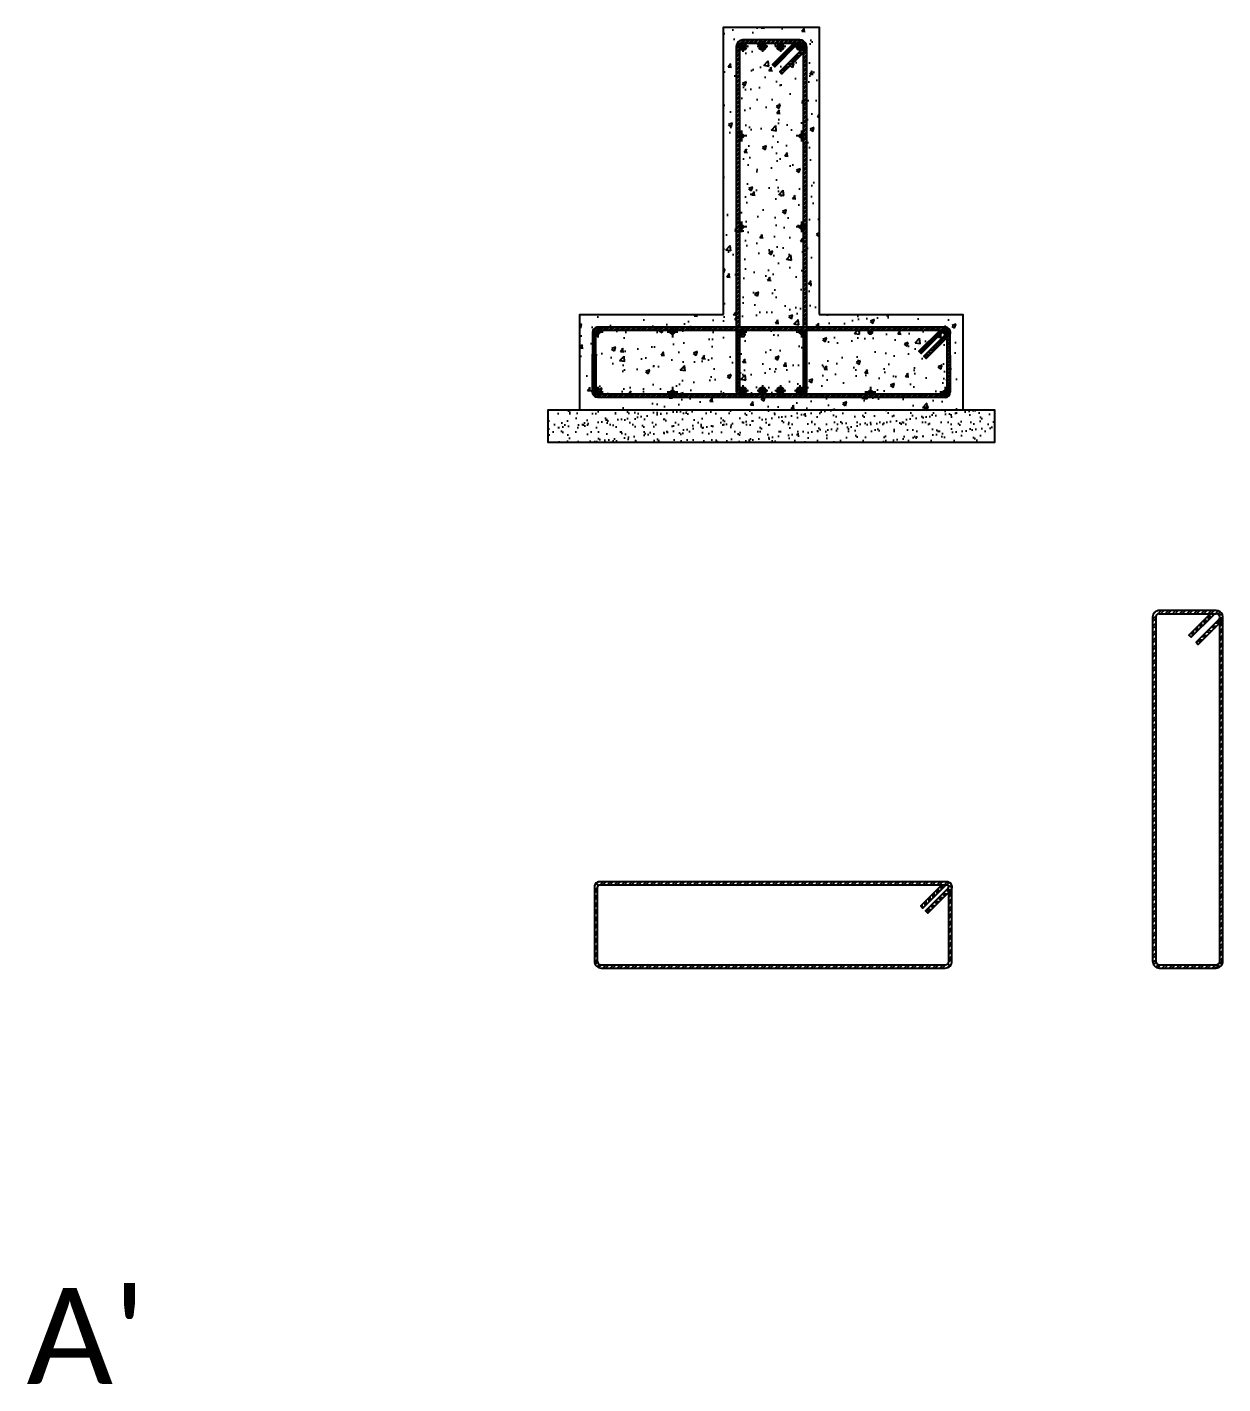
# Model space of a CAD drawing. Header units: millimetres. Extents: x 2329 to 2450, y 1882 to 1940.
# Drawn here: x 2430.432 to 2434.177, y 1905.192 to 1909.442 of the extents above; entities that cross this region are included whole.
import ezdxf

# ---------------------------------------------------------------- set-up
doc = ezdxf.new("R2010")
doc.units = ezdxf.units.MM
doc.linetypes.add('CENTRO', pattern=[50.8, 31.75, -6.35, 6.35, -6.35])
doc.layers.add('Fondazione', color=7, linetype='Continuous', lineweight=25)
doc.layers.add('grigio', color=252, linetype='Continuous')
doc.layers.add('linea di sezione', color=10, linetype='CENTRO')
doc.styles.get("Standard").update_dxf_attribs({"font": 'calibri.ttf', "height": 2})
pattern_1 = [(45, (37.119933, 2e-13), (-0.00673519209, 0.00673519209), []), (45, (37.119933, 0.0047625), (-0.00673519209, 0.00673519209), [])]
pattern_2 = [(45, (0, 0), (-0.01122532015, 0.01122532015), []), (45, (0, 0.007938), (-0.01122532015, 0.01122532015), [])]
pattern_3 = [(107, (0, 0), (-0.015181338, -0.00464140081), []), (107, (-0.007008, 0.003726), (-0.015181338, -0.00464140081), [])]
pattern_4 = [(214, (0, 0), (0.005326312406, -0.00789658288), []), (214, (-0.000909, -0.004675), (0.005326312406, -0.00789658288), [])]

msp = doc.modelspace()

# ---------------------------------------------------------------- hatches: boundary and pattern name
at = {"layer": 'Fondazione', "true_color": 0x939598, "transparency": 33554687}
h = msp.add_hatch(dxfattribs=at)
h.set_pattern_fill('STEEL', color=252, scale=0.003)
h.set_pattern_definition(pattern_1)
edge = h.paths.add_edge_path()
edge.add_line((2432.6532, 1908.5022), (2432.6632, 1908.5022))
edge.add_line((2432.6632, 1908.5022), (2432.6632, 1909.3812))
edge.add_arc((2432.6742, 1909.3812), 0.011, 90, 180, ccw=False)
edge.add_line((2432.6742, 1909.3922), (2432.8522, 1909.3922))
edge.add_arc((2432.8522, 1909.3812), 0.011, 45, 90, ccw=False)
edge.add_line((2432.86, 1909.389), (2432.867, 1909.3961))
edge.add_arc((2432.8522, 1909.3812), 0.021, 45, 90)
edge.add_line((2432.8522, 1909.4022), (2432.6742, 1909.4022))
edge.add_arc((2432.6742, 1909.3812), 0.021, 90, 180)
edge.add_line((2432.6532, 1909.3812), (2432.6532, 1908.5022))
at = {"layer": 'Fondazione', "transparency": 33554628}
h = msp.add_hatch(color=0, dxfattribs=at)
h.dxf.hatch_style = 1
h.paths.add_polyline_path([(2432.6632, 1909.3812, 1), (2432.6852, 1909.3812, 1)])
h = msp.add_hatch(color=0, dxfattribs=at)
h.dxf.hatch_style = 1
h.paths.add_polyline_path([(2432.7242, 1909.3812, 1), (2432.7462, 1909.3812, 1)])
at = {"layer": 'Fondazione', "true_color": 0x939598, "transparency": 33554687}
h = msp.add_hatch(dxfattribs=at)
h.set_pattern_fill('STEEL', color=252, scale=0.003, angle=66)
h.set_pattern_definition([(111, (0, 0.05), (-0.008892353562, -0.00341345472), []), (111, (-0.004351, 0.051937), (-0.008892353562, -0.00341345472), [])])
h.paths.add_polyline_path([(2432.7666, 1909.3254), (2432.7737, 1909.3183), (2432.8444, 1909.389, -0.198912), (2432.8522, 1909.3922), (2432.8335, 1909.3922)])
at = {"layer": 'Fondazione', "transparency": 33554628}
h = msp.add_hatch(color=0, dxfattribs=at)
h.dxf.hatch_style = 1
h.paths.add_polyline_path([(2432.7802, 1909.3812, 1), (2432.8022, 1909.3812, 1)])
h = msp.add_hatch(color=0, dxfattribs=at)
h.dxf.hatch_style = 1
h.paths.add_polyline_path([(2432.8412, 1909.3812, 1), (2432.8632, 1909.3812, 1)])
at = {"layer": 'Fondazione', "transparency": 33554687}
h = msp.add_hatch(dxfattribs=at)
h.set_pattern_fill('STEEL', color=0, scale=0.003, angle=134)
h.set_pattern_definition([(179, (37.119933, 2e-13), (-0.00016623417, -0.009523549296), []), (179, (37.116507, -0.003308), (-0.00016623417, -0.009523549296), [])])
h.paths.add_polyline_path([(2432.86, 1909.3735), (2432.867, 1909.3664, 0.414214), (2432.867, 1909.3961), (2432.86, 1909.389, -0.414214)])
at = {"layer": 'Fondazione', "true_color": 0x939598, "transparency": 33554687}
h = msp.add_hatch(dxfattribs=at)
h.set_pattern_fill('STEEL', color=252, scale=0.003, angle=129)
h.set_pattern_definition([(174, (37.119933, 2e-13), (-0.000995633613, -0.009472821053), []), (174, (37.116232, -0.002997), (-0.000995633613, -0.009472821053), [])])
h.paths.add_polyline_path([(2432.867, 1909.3664), (2432.86, 1909.3735), (2432.7893, 1909.3028), (2432.7963, 1909.2957)])
h = msp.add_hatch(dxfattribs=at)
h.set_pattern_fill('STEEL', color=252, scale=0.003)
h.set_pattern_definition(pattern_1)
edge = h.paths.add_edge_path()
edge.add_line((2432.8632, 1908.5022), (2432.8732, 1908.5022))
edge.add_line((2432.8732, 1908.5022), (2432.8732, 1909.3812))
edge.add_arc((2432.8522, 1909.3812), 0.021, -45, 0, ccw=False)
edge.add_line((2432.867, 1909.3664), (2432.8632, 1909.3625))
edge.add_line((2432.8632, 1909.3625), (2432.8632, 1908.5022))
at = {"layer": 'Fondazione', "transparency": 33554628}
h = msp.add_hatch(color=0, dxfattribs=at)
h.dxf.hatch_style = 1
h.paths.add_polyline_path([(2432.6752, 1909.1012, 1), (2432.6632, 1909.1012, 1)])
h = msp.add_hatch(color=0, dxfattribs=at)
h.dxf.hatch_style = 1
h.paths.add_polyline_path([(2432.8632, 1909.1012, 1), (2432.8512, 1909.1012, 1)])
h = msp.add_hatch(color=0, dxfattribs=at)
h.dxf.hatch_style = 1
h.paths.add_polyline_path([(2432.6752, 1908.8162, 1), (2432.6632, 1908.8162, 1)])
h = msp.add_hatch(color=0, dxfattribs=at)
h.dxf.hatch_style = 1
h.paths.add_polyline_path([(2432.8512, 1908.8162, 1), (2432.8632, 1908.8162, 1)])
at = {"layer": 'Fondazione', "true_color": 0x939598, "transparency": 33554687}
h = msp.add_hatch(dxfattribs=at)
h.set_pattern_fill('STEEL', color=252, scale=0.003, angle=169)
h.set_pattern_definition(pattern_4)
h.paths.add_polyline_path([(2433.3232, 1908.2982), (2433.3232, 1908.4147), (2433.3232, 1908.4172), (2433.3232, 1908.4862, -0.198912), (2433.3185, 1908.4749), (2433.3132, 1908.4696), (2433.3132, 1908.4172), (2433.3132, 1908.2982, -0.414214), (2433.3072, 1908.2922), (2432.2192, 1908.2922, -0.414214), (2432.2132, 1908.2982), (2432.2132, 1908.4172), (2432.2132, 1908.4862, -0.414214), (2432.2192, 1908.4922), (2433.3072, 1908.4922, -0.198912), (2433.3114, 1908.4905), (2433.3185, 1908.4976, 0.198912), (2433.3072, 1908.5022), (2432.2192, 1908.5022, 0.414214), (2432.2032, 1908.4862), (2432.2032, 1908.4172), (2432.2032, 1908.2982, 0.414214), (2432.2192, 1908.2822), (2433.3072, 1908.2822, 0.414214)])
h = msp.add_hatch(dxfattribs=at)
h.set_pattern_fill('STEEL', color=252, scale=0.003, angle=115)
h.set_pattern_definition([(160, (37.119933, -0.05), (-0.003257741865, -0.008950572213), []), (160, (37.115617, -0.052013), (-0.003257741865, -0.008950572213), [])])
edge = h.paths.add_edge_path()
edge.add_arc((2433.3072, 1908.4862), 0.016, 315, 405)
edge.add_line((2433.3185, 1908.4976), (2433.3114, 1908.4905))
edge.add_arc((2433.3072, 1908.4862), 0.006, -45, 45, ccw=False)
edge.add_line((2433.3114, 1908.482), (2433.2407, 1908.4113))
edge.add_line((2433.2407, 1908.4113), (2433.2478, 1908.4042))
edge.add_line((2433.2478, 1908.4042), (2433.3185, 1908.4749))
at = {"layer": 'Fondazione', "transparency": 33554628}
h = msp.add_hatch(color=0, dxfattribs=at)
h.dxf.hatch_style = 1
h.paths.add_polyline_path([(2432.2132, 1908.4862, 1), (2432.2252, 1908.4862, 1)])
h = msp.add_hatch(color=0, dxfattribs=at)
h.dxf.hatch_style = 1
h.paths.add_polyline_path([(2432.4472, 1908.4862, 1), (2432.4592, 1908.4862, 1)])
at = {"layer": 'Fondazione', "true_color": 0x939598, "transparency": 33554687}
h = msp.add_hatch(dxfattribs=at)
h.set_pattern_fill('STEEL', color=252, scale=0.003, angle=169)
h.set_pattern_definition(pattern_4)
h.paths.add_polyline_path([(2432.8732, 1908.4172), (2432.8732, 1908.4922), (2432.8632, 1908.4922), (2432.8632, 1908.4172), (2432.8632, 1908.3032, -0.414214), (2432.8522, 1908.2922), (2432.8701, 1908.2922, 0.138709), (2432.8732, 1908.3032)])
h.paths.add_polyline_path([(2432.6632, 1908.4172), (2432.6632, 1908.4922), (2432.6532, 1908.4922), (2432.6532, 1908.4172), (2432.6532, 1908.3019, 0.12361), (2432.6563, 1908.2922), (2432.6742, 1908.2922, -0.414214), (2432.6632, 1908.3032)])
at = {"layer": 'Fondazione', "transparency": 33554628}
h = msp.add_hatch(color=0, dxfattribs=at)
h.dxf.hatch_style = 1
h.paths.add_polyline_path([(2432.6632, 1908.4862, 1), (2432.6752, 1908.4862, 1)])
h = msp.add_hatch(color=0, dxfattribs=at)
h.dxf.hatch_style = 1
h.paths.add_polyline_path([(2432.8512, 1908.4862, 1), (2432.8632, 1908.4862, 1)])
h = msp.add_hatch(color=0, dxfattribs=at)
h.dxf.hatch_style = 1
h.paths.add_polyline_path([(2433.0792, 1908.4862, 1), (2433.0672, 1908.4862, 1)])
at = {"layer": 'Fondazione', "true_color": 0x939598, "transparency": 33554687}
h = msp.add_hatch(dxfattribs=at)
h.set_pattern_fill('STEEL', color=252, scale=0.003, angle=241)
h.set_pattern_definition([(286, (0, 0), (0.009156017654, 0.002625445814), []), (286, (0.004165, -0.002309), (0.009156017654, 0.002625445814), [])])
h.paths.add_polyline_path([(2433.2252, 1908.4268), (2433.2322, 1908.4198), (2433.3029, 1908.4905, -0.198912), (2433.3072, 1908.4922), (2433.2906, 1908.4922)])
at = {"layer": 'Fondazione', "transparency": 33554628}
h = msp.add_hatch(color=0, dxfattribs=at)
h.dxf.hatch_style = 1
h.paths.add_polyline_path([(2433.3132, 1908.4862, 1), (2433.3012, 1908.4862, 1)])
h = msp.add_hatch(color=0, dxfattribs=at)
h.dxf.hatch_style = 1
h.paths.add_polyline_path([(2432.2252, 1908.2982, 1), (2432.2132, 1908.2982, 1)])
h = msp.add_hatch(color=0, dxfattribs=at)
h.dxf.hatch_style = 1
h.paths.add_polyline_path([(2432.4592, 1908.2982, 1), (2432.4472, 1908.2982, 1)])
h = msp.add_hatch(color=0, dxfattribs=at)
h.dxf.hatch_style = 1
h.paths.add_polyline_path([(2432.6632, 1908.3032, 1), (2432.6852, 1908.3032, 1)])
h = msp.add_hatch(color=0, dxfattribs=at)
h.dxf.hatch_style = 1
h.paths.add_polyline_path([(2432.7242, 1908.3032, 1), (2432.7462, 1908.3032, 1)])
h = msp.add_hatch(color=0, dxfattribs=at)
h.dxf.hatch_style = 1
h.paths.add_polyline_path([(2432.7802, 1908.3032, 1), (2432.8022, 1908.3032, 1)])
h = msp.add_hatch(color=0, dxfattribs=at)
h.dxf.hatch_style = 1
h.paths.add_polyline_path([(2432.8412, 1908.3032, 1), (2432.8632, 1908.3032, 1)])
h = msp.add_hatch(color=0, dxfattribs=at)
h.dxf.hatch_style = 1
h.paths.add_polyline_path([(2433.0672, 1908.2982, 1), (2433.0792, 1908.2982, 1)])
h = msp.add_hatch(color=0, dxfattribs=at)
h.dxf.hatch_style = 1
h.paths.add_polyline_path([(2433.3012, 1908.2982, 1), (2433.3132, 1908.2982, 1)])
h = msp.add_hatch(dxfattribs=at)
h.set_pattern_fill('AR-SAND', color=0, scale=0.0009)
h.set_pattern_definition([(37.5, (31.150845, 0), (-0.00144002817, 0.04404719136), [0, -0.0347472, 0, -0.038862, 0, -0.0371475]), (7.5, (31.150845, 0), (0.0404570955, 0.064514259), [0, -0.0187452, 0, -0.0313182, 0, -0.0120015]), (327.5, (31.122727, 0), (0.0711893133, 0.0001293466), [0, -0.01143, 0, -0.041148, 0, -0.053721]), (317.5, (31.12273, 0), (0.0687200807, 0.0200636391), [0, -0.005715, 0, -0.0269748, 0, -0.030861])])
h.paths.add_polyline_path([(2432.1632, 1908.2422), (2432.0632, 1908.2422), (2432.0632, 1908.1422), (2433.4632, 1908.1422), (2433.4632, 1908.2422)])
at = {"layer": 'grigio', "transparency": 33554687}
h = msp.add_hatch(dxfattribs=at)
h.set_pattern_fill('AR-CONC', color=256, scale=0.0007)
h.paths.add_polyline_path([(2432.6132, 1908.5422), (2432.1632, 1908.5422), (2432.1632, 1908.4172), (2432.1632, 1908.2422), (2433.3632, 1908.2422), (2433.3632, 1908.4172), (2433.3632, 1908.5422), (2432.9132, 1908.5422), (2432.9132, 1909.4422), (2432.6132, 1909.4422)])
h.paths.add_polyline_path([(2432.6532, 1908.5022), (2432.6532, 1909.3812, -0.414214), (2432.6742, 1909.4022), (2432.8522, 1909.4022, -0.414214), (2432.8732, 1909.3812), (2432.8732, 1908.5022), (2433.3072, 1908.5022, -0.414214), (2433.3232, 1908.4862), (2433.3232, 1908.4172), (2433.3232, 1908.4147), (2433.3232, 1908.2982, -0.414214), (2433.3072, 1908.2822), (2432.2192, 1908.2822, -0.414214), (2432.2032, 1908.2982), (2432.2032, 1908.4172), (2432.2032, 1908.4862, -0.414214), (2432.2192, 1908.5022)], flags=16)
h.paths.add_polyline_path([(2433.3072, 1908.4922, -0.668179), (2433.3114, 1908.482, -0.668179), (2433.3012, 1908.4862, -0.198912), (2433.3029, 1908.4905), (2433.2322, 1908.4198), (2433.2252, 1908.4268), (2433.2906, 1908.4922), (2433.0732, 1908.4922, -0.414214), (2433.0792, 1908.4862, -1), (2433.0672, 1908.4862, -0.414214), (2433.0732, 1908.4922), (2432.8732, 1908.4922), (2432.8732, 1908.4172), (2432.8732, 1908.3032, -0.138709), (2432.8701, 1908.2922), (2433.0732, 1908.2922, -0.414214), (2433.0672, 1908.2982, -1), (2433.0792, 1908.2982, -0.414214), (2433.0732, 1908.2922), (2433.3072, 1908.2922, -0.414214), (2433.3012, 1908.2982, -1), (2433.3132, 1908.2982, -0.414214), (2433.3072, 1908.2922), (2432.2192, 1908.2922, -0.414214), (2432.2132, 1908.2982), (2432.2132, 1908.4172), (2432.2132, 1908.4862, -0.414214), (2432.2192, 1908.4922)], flags=0)
h.paths.add_polyline_path([(2432.6632, 1908.4861, -1.013575), (2432.6752, 1908.4862, -0.986607), (2432.6632, 1908.4861), (2432.6632, 1908.4172), (2432.6632, 1908.3032, -1), (2432.6852, 1908.3032, -0.414214), (2432.6742, 1908.2922), (2432.7352, 1908.2922, -0.414214), (2432.7242, 1908.3032, -1), (2432.7462, 1908.3032, -0.414214), (2432.7352, 1908.2922), (2432.7912, 1908.2922, -0.414214), (2432.7802, 1908.3032, -1), (2432.8022, 1908.3032, -0.414214), (2432.7912, 1908.2922), (2432.8522, 1908.2922, -0.414214), (2432.8412, 1908.3032, -1), (2432.8632, 1908.3032), (2432.8632, 1908.4172), (2432.8632, 1908.4862, -1.000375), (2432.8512, 1908.4862, -0.999625), (2432.8632, 1908.4862), (2432.8632, 1908.4172), (2432.8632, 1908.3032, -0.414214), (2432.8522, 1908.2922), (2432.4532, 1908.2922, -0.414214), (2432.4472, 1908.2982, -1), (2432.4592, 1908.2982, -0.414214), (2432.4532, 1908.2922), (2432.6563, 1908.2922, -0.156722), (2432.6532, 1908.3046), (2432.6532, 1908.3019, 0.12361), (2432.6563, 1908.2922), (2432.6742, 1908.2922, -0.414214), (2432.6632, 1908.3032), (2432.6632, 1908.4172)], flags=0)
h.paths.add_polyline_path([(2432.6632, 1909.3812, -0.414214), (2432.6742, 1909.3922), (2432.8522, 1909.3922, -0.414214), (2432.8632, 1909.3812, -1), (2432.8412, 1909.3812, -0.198912), (2432.8444, 1909.389), (2432.7737, 1909.3183), (2432.7666, 1909.3254), (2432.8335, 1909.3922), (2432.7912, 1909.3922, -0.414214), (2432.8022, 1909.3812, -1), (2432.7802, 1909.3812, -0.414214), (2432.7912, 1909.3922), (2432.7352, 1909.3922, -0.414214), (2432.7462, 1909.3812, -1), (2432.7242, 1909.3812, -0.414214), (2432.7352, 1909.3922), (2432.6742, 1909.3922, -0.414214), (2432.6852, 1909.3812, -1), (2432.6632, 1909.3812), (2432.6632, 1909.1011, -1.013575), (2432.6752, 1909.1012, -0.986607), (2432.6632, 1909.1011), (2432.6632, 1908.8161, -1.013575), (2432.6752, 1908.8162, -0.986607), (2432.6632, 1908.8161)], flags=0)
h.paths.add_polyline_path([(2432.4592, 1908.4862, -1), (2432.4472, 1908.4862, -1)], flags=0)
h.paths.add_polyline_path([(2432.8632, 1908.8164, -1.013575), (2432.8512, 1908.8162, -0.986607), (2432.8632, 1908.8164), (2432.8632, 1909.1014, -1.013575), (2432.8512, 1909.1012, -0.986607), (2432.8632, 1909.1014)], flags=0)
h.paths.add_polyline_path([(2432.2132, 1908.4862, -1), (2432.2252, 1908.4862, -1)], flags=0)
h = msp.add_hatch(dxfattribs=at)
h.set_pattern_fill('AR-CONC', color=256, scale=0.0007)
edge = h.paths.add_edge_path()
edge.add_line((2432.6632, 1908.8161), (2432.6632, 1908.5022))
edge.add_line((2432.6632, 1908.5022), (2432.8632, 1908.5022))
edge.add_line((2432.8632, 1908.5022), (2432.8632, 1908.8164))
edge.add_arc((2432.8572, 1908.8162), 0.006, -180, 1.5451, ccw=False)
edge.add_arc((2432.8572, 1908.8162), 0.006, 1.5451, 180, ccw=False)
edge.add_line((2432.8632, 1908.8164), (2432.8632, 1909.1014))
edge.add_arc((2432.8572, 1909.1012), 0.006, -180, 1.5451, ccw=False)
edge.add_arc((2432.8572, 1909.1012), 0.006, 1.5451, 180, ccw=False)
edge.add_line((2432.8632, 1909.1014), (2432.8632, 1909.3625))
edge.add_line((2432.8632, 1909.3625), (2432.7963, 1909.2957))
edge.add_line((2432.7963, 1909.2957), (2432.7893, 1909.3028))
edge.add_line((2432.7893, 1909.3028), (2432.86, 1909.3735))
edge.add_arc((2432.8522, 1909.3812), 0.011, 180, 315, ccw=False)
edge.add_arc((2432.8522, 1909.3812), 0.011, 135, 180, ccw=False)
edge.add_line((2432.8444, 1909.389), (2432.7737, 1909.3183))
edge.add_line((2432.7737, 1909.3183), (2432.7666, 1909.3254))
edge.add_line((2432.7666, 1909.3254), (2432.8335, 1909.3922))
edge.add_line((2432.8335, 1909.3922), (2432.7912, 1909.3922))
edge.add_arc((2432.7912, 1909.3812), 0.011, 0, 90, ccw=False)
edge.add_arc((2432.7912, 1909.3812), 0.011, -180, 0, ccw=False)
edge.add_arc((2432.7912, 1909.3812), 0.011, 90, 180, ccw=False)
edge.add_line((2432.7912, 1909.3922), (2432.7352, 1909.3922))
edge.add_arc((2432.7352, 1909.3812), 0.011, 0, 90, ccw=False)
edge.add_arc((2432.7352, 1909.3812), 0.011, -180, 0, ccw=False)
edge.add_arc((2432.7352, 1909.3812), 0.011, 90, 180, ccw=False)
edge.add_line((2432.7352, 1909.3922), (2432.6742, 1909.3922))
edge.add_arc((2432.6742, 1909.3812), 0.011, 0, 90, ccw=False)
edge.add_arc((2432.6742, 1909.3812), 0.011, -180, 0, ccw=False)
edge.add_line((2432.6632, 1909.3812), (2432.6632, 1909.1011))
edge.add_arc((2432.6692, 1909.1012), 0.006, 0, 181.5451, ccw=False)
edge.add_arc((2432.6692, 1909.1012), 0.006, 181.5451, 360, ccw=False)
edge.add_line((2432.6632, 1909.1011), (2432.6632, 1908.8161))
edge.add_arc((2432.6692, 1908.8162), 0.006, 0, 181.5451, ccw=False)
edge.add_arc((2432.6692, 1908.8162), 0.006, 181.5451, 360, ccw=False)
h = msp.add_hatch(dxfattribs=at)
h.set_pattern_fill('AR-CONC', color=256, scale=0.0007)
h.paths.add_polyline_path([(2432.8632, 1908.4172), (2432.8632, 1908.4862, -1.000375), (2432.8512, 1908.4862, -0.414214), (2432.8572, 1908.4922), (2432.6692, 1908.4922, -0.414214), (2432.6752, 1908.4862, -0.986607), (2432.6632, 1908.4861), (2432.6632, 1908.4172), (2432.6632, 1908.3032, -1), (2432.6852, 1908.3032, -0.414214), (2432.6742, 1908.2922), (2432.7352, 1908.2922, -0.414214), (2432.7242, 1908.3032, -1), (2432.7462, 1908.3032, -0.414214), (2432.7352, 1908.2922), (2432.7912, 1908.2922, -0.414214), (2432.7802, 1908.3032, -1), (2432.8022, 1908.3032, -0.414214), (2432.7912, 1908.2922), (2432.8522, 1908.2922, -0.414214), (2432.8412, 1908.3032, -1), (2432.8632, 1908.3032)])
h.paths.add_polyline_path([(2432.6532, 1908.4172), (2432.6532, 1908.4922), (2432.4532, 1908.4922, -0.414214), (2432.4592, 1908.4862, -1), (2432.4472, 1908.4862, -0.414214), (2432.4532, 1908.4922), (2432.2192, 1908.4922, -0.414214), (2432.2252, 1908.4862, -1), (2432.2132, 1908.4862), (2432.2132, 1908.4172), (2432.2132, 1908.2982, -1), (2432.2252, 1908.2982, -0.414214), (2432.2192, 1908.2922), (2432.4532, 1908.2922, -0.414214), (2432.4472, 1908.2982, -1), (2432.4592, 1908.2982, -0.414214), (2432.4532, 1908.2922), (2432.6563, 1908.2922, -0.156722), (2432.6532, 1908.3046)])
h.paths.add_polyline_path([(2433.3132, 1908.4172), (2433.3132, 1908.4696), (2433.2478, 1908.4042), (2433.2407, 1908.4113), (2433.3114, 1908.482, -0.668179), (2433.3012, 1908.4862, -0.198912), (2433.3029, 1908.4905), (2433.2322, 1908.4198), (2433.2252, 1908.4268), (2433.2906, 1908.4922), (2433.0732, 1908.4922, -0.414214), (2433.0792, 1908.4862, -1), (2433.0672, 1908.4862, -0.414214), (2433.0732, 1908.4922), (2432.8732, 1908.4922), (2432.8732, 1908.4172), (2432.8732, 1908.3032, -0.138709), (2432.8701, 1908.2922), (2433.0732, 1908.2922, -0.414214), (2433.0672, 1908.2982, -1), (2433.0792, 1908.2982, -0.414214), (2433.0732, 1908.2922), (2433.3072, 1908.2922, -0.414214), (2433.3012, 1908.2982, -1), (2433.3132, 1908.2982)])
h = msp.add_hatch(dxfattribs=at)
h.set_pattern_fill('STEEL', color=256, scale=0.005)
h.set_pattern_definition(pattern_2)
edge = h.paths.add_edge_path()
edge.add_line((2434.1561, 1907.6146), (2433.9781, 1907.6146))
edge.add_arc((2433.9781, 1907.5936), 0.021, 90, 180)
edge.add_line((2433.9571, 1907.5936), (2433.957, 1906.5156))
edge.add_line((2433.957, 1906.5156), (2433.967, 1906.5156))
edge.add_line((2433.967, 1906.5156), (2433.9671, 1907.5936))
edge.add_arc((2433.9781, 1907.5936), 0.011, 90, 180, ccw=False)
edge.add_line((2433.9781, 1907.6046), (2434.1561, 1907.6046))
edge.add_arc((2434.1561, 1907.5936), 0.011, 45, 90, ccw=False)
edge.add_line((2434.1638, 1907.6014), (2434.1709, 1907.6085))
edge.add_arc((2434.1561, 1907.5936), 0.021, 45, 90)
h = msp.add_hatch(dxfattribs=at)
h.set_pattern_fill('STEEL', color=256, scale=0.005, angle=62)
h.set_pattern_definition(pattern_3)
h.paths.add_polyline_path([(2434.1483, 1907.6014, -0.198912), (2434.1561, 1907.6046), (2434.1374, 1907.6046), (2434.0705, 1907.5377), (2434.0776, 1907.5307)])
h = msp.add_hatch(dxfattribs=at)
h.set_pattern_fill('STEEL', color=256, scale=0.005, angle=134)
h.set_pattern_definition([(179, (0, 0), (-0.00027705695, -0.01587258216), []), (179, (-0.00571, -0.005514), (-0.00027705695, -0.01587258216), [])])
h.paths.add_polyline_path([(2434.1638, 1907.5858), (2434.1709, 1907.5788, 0.414214), (2434.1709, 1907.6085), (2434.1638, 1907.6014, -0.414214)])
h = msp.add_hatch(dxfattribs=at)
h.set_pattern_fill('STEEL', color=256, scale=0.005, angle=129)
h.set_pattern_definition([(174, (0, 0), (-0.001659389354, -0.01578803509), []), (174, (-0.006169, -0.004995), (-0.001659389354, -0.01578803509), [])])
h.paths.add_polyline_path([(2434.1709, 1907.5788), (2434.1638, 1907.5858), (2434.0931, 1907.5151), (2434.1002, 1907.508)])
h = msp.add_hatch(dxfattribs=at)
h.set_pattern_fill('STEEL', color=256, scale=0.005)
h.set_pattern_definition(pattern_2)
edge = h.paths.add_edge_path()
edge.add_arc((2434.1561, 1907.5936), 0.021, 315, 360, ccw=False)
edge.add_line((2434.1709, 1907.5788), (2434.1671, 1907.5749))
edge.add_line((2434.1671, 1907.5749), (2434.1671, 1906.5156))
edge.add_line((2434.1671, 1906.5156), (2434.1771, 1906.5156))
edge.add_line((2434.1771, 1906.5156), (2434.1771, 1907.5936))
h = msp.add_hatch(dxfattribs=at)
h.set_pattern_fill('STEEL', color=256, scale=0.005)
h.set_pattern_definition(pattern_2)
h.paths.add_polyline_path([(2433.3288, 1906.7486, -0.198912), (2433.3241, 1906.7373), (2433.3188, 1906.732), (2433.3188, 1906.5156, -0.414214), (2433.3078, 1906.5046), (2433.2535, 1906.5046), (2432.2298, 1906.5046, -0.414214), (2432.2188, 1906.5156), (2432.2188, 1906.7486, -0.414214), (2432.2248, 1906.7546), (2433.3128, 1906.7546, -0.198912), (2433.317, 1906.7528), (2433.3275, 1906.7547, 0.303347), (2433.3128, 1906.7646), (2432.2248, 1906.7646, 0.414214), (2432.2088, 1906.7486), (2432.2088, 1906.5156, 0.414214), (2432.2298, 1906.4946), (2433.2461, 1906.4946), (2433.3078, 1906.4946, 0.414214), (2433.3288, 1906.5156)])
h = msp.add_hatch(dxfattribs=at)
h.set_pattern_fill('STEEL', color=256, scale=0.005, angle=62)
h.set_pattern_definition(pattern_3)
h.paths.add_polyline_path([(2433.3085, 1906.7528, -0.198912), (2433.3128, 1906.7546), (2433.2961, 1906.7546), (2433.2307, 1906.6892), (2433.2378, 1906.6821)])
h = msp.add_hatch(dxfattribs=at)
h.set_pattern_fill('STEEL', color=256, scale=0.005, angle=115)
h.set_pattern_definition([(160, (0, 0), (-0.005429569775, -0.014917620355), []), (160, (-0.007194, -0.003355), (-0.005429569775, -0.014917620355), [])])
h.paths.add_polyline_path([(2433.3241, 1906.7373, 0.303347), (2433.3275, 1906.7547), (2433.317, 1906.7528, -0.414214), (2433.317, 1906.7444), (2433.2463, 1906.6737), (2433.2534, 1906.6666)])
h = msp.add_hatch(dxfattribs=at)
h.set_pattern_fill('STEEL', color=256, scale=0.005)
h.set_pattern_definition(pattern_2)
h.paths.add_polyline_path([(2433.9781, 1906.5046, -0.414214), (2433.9671, 1906.5156), (2433.9571, 1906.5156), (2433.9571, 1906.5143, 0.395532), (2433.9781, 1906.4946)])
h = msp.add_hatch(dxfattribs=at)
h.set_pattern_fill('STEEL', color=256, scale=0.005)
h.set_pattern_definition(pattern_2)
h.paths.add_polyline_path([(2434.1561, 1906.5046), (2433.9781, 1906.5046), (2433.9781, 1906.4946), (2434.1561, 1906.4946)])
h = msp.add_hatch(dxfattribs=at)
h.set_pattern_fill('STEEL', color=256, scale=0.005, angle=102)
h.set_pattern_definition([(147, (0, 0), (-0.00864614468, -0.01331389527), []), (147, (-0.007764, -0.00165), (-0.00864614468, -0.01331389527), [])])
h.paths.add_polyline_path([(2434.1771, 1906.5156), (2434.1671, 1906.5156, -0.414214), (2434.1561, 1906.5046), (2434.1561, 1906.4946, 0.414214)])
at = {"layer": 'linea di sezione', "ltscale": 0.5, "transparency": 33554687}
h = msp.add_hatch(dxfattribs=at)
h.set_pattern_fill('ANGLE', color=0)
h.set_pattern_definition([(0, (0, 0), (0, 6.985), [5.08, -1.905]), (90, (0, 0), (-6.985, 4e-16), [5.08, -1.905])])
h.paths.add_polyline_path([(2430.8826, 1905.2328), (2430.8826, 1905.5486), (2430.6513, 1905.5486)])

# ---------------------------------------------------------------- linework, layer by layer
at = {"layer": 'Fondazione'}
msp.add_line((2433.3232, 1908.4147), (2433.3232, 1908.2982), dxfattribs=at)
at = {"layer": 'Fondazione', "lineweight": 25}
for points in [[(2432.6132, 1908.5422), (2432.6132, 1909.4422), (2432.9132, 1909.4422), (2432.9132, 1908.5422)], [(2432.1632, 1908.4172), (2432.1632, 1908.5422), (2432.6132, 1908.5422)], [(2432.9132, 1908.5422), (2433.3632, 1908.5422), (2433.3632, 1908.4172)], [(2433.3632, 1908.4172), (2433.3632, 1908.2422), (2432.0632, 1908.2422), (2432.0632, 1908.1422), (2433.4632, 1908.1422), (2433.4632, 1908.2422), (2432.1632, 1908.2422), (2432.1632, 1908.4172)]]:
    msp.add_lwpolyline(points, dxfattribs=at)
at = {"layer": 'Fondazione'}
for points in [[(2432.86, 1909.3735), (2432.7893, 1909.3028), (2432.7963, 1909.2957), (2432.867, 1909.3664, 0.668179), (2432.8522, 1909.4022), (2432.6742, 1909.4022, 0.414214), (2432.6532, 1909.3812), (2432.6532, 1908.5022)], [(2433.3072, 1908.5022), (2432.2192, 1908.5022, 0.414214), (2432.2032, 1908.4862), (2432.2032, 1908.4172)], [(2433.3232, 1908.4172), (2433.3232, 1908.4862, 0.414214), (2433.3072, 1908.5022, -0.668179), (2433.3185, 1908.4749), (2433.2478, 1908.4042), (2433.2407, 1908.4113), (2433.3114, 1908.482)], [(2433.3072, 1908.2822), (2432.2192, 1908.2822, -0.414214), (2432.2032, 1908.2982), (2432.2032, 1908.4172)], [(2432.8732, 1908.4172), (2432.8732, 1908.3032, -0.138709), (2432.8701, 1908.2922)], [(2434.1638, 1907.5858), (2434.0931, 1907.5151), (2434.1002, 1907.508), (2434.1709, 1907.5788, 0.668179), (2434.1561, 1907.6146), (2433.9781, 1907.6146, 0.414214), (2433.9571, 1907.5936), (2433.9571, 1906.7646), (2433.9571, 1906.5143)], [(2433.9571, 1906.517, 0.432835), (2433.9781, 1906.4946), (2434.1561, 1906.4946, 0.414214), (2434.1771, 1906.5156), (2434.1771, 1906.7646), (2434.1771, 1907.5936)], [(2433.9671, 1907.5936), (2433.9671, 1906.7646), (2433.9671, 1906.5156, 0.414214), (2433.9781, 1906.5046), (2434.1561, 1906.5046, 0.414214), (2434.1671, 1906.5156), (2434.1671, 1906.7646), (2434.1671, 1907.5749)], [(2433.3128, 1906.7646), (2432.2248, 1906.7646, 0.414214), (2432.2088, 1906.7486), (2432.2088, 1906.5156, 0.414214), (2432.2298, 1906.4946), (2433.2461, 1906.4946), (2433.3078, 1906.4946, 0.414214), (2433.3288, 1906.5156), (2433.3288, 1906.7486, 0.414214), (2433.3128, 1906.7646, -0.668179), (2433.3241, 1906.7373), (2433.2534, 1906.6666), (2433.2463, 1906.6737), (2433.317, 1906.7444)]]:
    msp.add_lwpolyline(points, format="xyb", dxfattribs=at)
for points in [[(2432.6742, 1909.3922), (2432.8522, 1909.3922)], [(2432.8335, 1909.3922), (2432.7666, 1909.3254), (2432.7737, 1909.3183), (2432.8444, 1909.389)], [(2432.86, 1909.389), (2432.867, 1909.3961)], [(2432.6632, 1909.3812), (2432.6632, 1908.5022)], [(2432.86, 1909.3735), (2432.867, 1909.3664)], [(2432.8632, 1909.3625), (2432.8632, 1908.5022)], [(2432.8732, 1909.3812), (2432.8732, 1908.5022)], [(2432.2132, 1908.4172), (2432.2132, 1908.4862)], [(2433.3072, 1908.4922), (2432.2192, 1908.4922)], [(2432.6532, 1908.4922), (2432.6532, 1908.4172)], [(2432.6632, 1908.4922), (2432.6632, 1908.4172)], [(2432.8632, 1908.4922), (2432.8632, 1908.4172)], [(2432.8732, 1908.4922), (2432.8732, 1908.4172)], [(2433.2906, 1908.4922), (2433.2252, 1908.4268), (2433.2322, 1908.4198), (2433.3029, 1908.4905)], [(2433.2906, 1908.4922), (2433.2252, 1908.4268), (2433.2322, 1908.4198), (2433.3029, 1908.4905)], [(2433.3132, 1908.4172), (2433.3132, 1908.4696)], [(2432.2132, 1908.4172), (2432.2132, 1908.2982)], [(2432.6532, 1908.4172), (2432.6532, 1908.3019)], [(2432.6632, 1908.4172), (2432.6632, 1908.3032)], [(2432.8632, 1908.4172), (2432.8632, 1908.3032)], [(2433.3132, 1908.2982), (2433.3132, 1908.4172)], [(2433.3232, 1908.4147), (2433.3232, 1908.4172)], [(2433.3072, 1908.2922), (2432.2192, 1908.2922)], [(2432.2242, 1908.2922), (2433.248, 1908.2922), (2433.3022, 1908.2922)], [(2433.9781, 1907.6046), (2434.1561, 1907.6046)], [(2434.1374, 1907.6046), (2434.0705, 1907.5377), (2434.0776, 1907.5307), (2434.1483, 1907.6014)], [(2434.1638, 1907.5858), (2434.1709, 1907.5788)], [(2432.2205, 1906.7528), (2432.2134, 1906.7599)], [(2433.3128, 1906.7546), (2432.2248, 1906.7546)], [(2433.2961, 1906.7546), (2433.2307, 1906.6892), (2433.2378, 1906.6821), (2433.3085, 1906.7528)], [(2432.2188, 1906.5156), (2432.2188, 1906.7486)], [(2433.3188, 1906.5156), (2433.3188, 1906.732)], [(2432.2298, 1906.5046), (2433.2535, 1906.5046), (2433.3078, 1906.5046)], [(2433.3155, 1906.5078), (2433.3226, 1906.5008)]]:
    msp.add_lwpolyline(points, dxfattribs=at)
at = {"layer": 'Fondazione', "color": 0, "transparency": 33554687}
msp.add_lwpolyline([(2433.3114, 1908.4905), (2433.3185, 1908.4976)], dxfattribs=at)
at = {"layer": 'Fondazione'}
for centre, radius in [((2432.6742, 1909.3812), 0.011), ((2432.7352, 1909.3812), 0.011), ((2432.7912, 1909.3812), 0.011), ((2432.8522, 1909.3812), 0.011), ((2432.6692, 1909.1012), 0.006), ((2432.8572, 1909.1012), 0.006), ((2432.6692, 1908.8162), 0.006), ((2432.8572, 1908.8162), 0.006), ((2432.2192, 1908.4862), 0.006), ((2432.4532, 1908.4862), 0.006), ((2432.6692, 1908.4862), 0.006), ((2432.8572, 1908.4862), 0.006), ((2433.0732, 1908.4862), 0.006), ((2433.3072, 1908.4862), 0.006), ((2432.2192, 1908.2982), 0.006), ((2432.4532, 1908.2982), 0.006), ((2432.6742, 1908.3032), 0.011), ((2432.7352, 1908.3032), 0.011), ((2432.7912, 1908.3032), 0.011), ((2432.8522, 1908.3032), 0.011), ((2433.0732, 1908.2982), 0.006), ((2433.3072, 1908.2982), 0.006)]:
    msp.add_circle(centre, radius, dxfattribs=at)
for centre, radius, start, end in [((2432.6742, 1909.3812), 0.011, 90, 180), ((2432.8522, 1909.3812), 0.011, 315, 135), ((2432.2192, 1908.4862), 0.006, 90, 180), ((2433.3072, 1908.4862), 0.006, 315, 135), ((2432.674, 1908.3033), 0.0209, 176.2791, 211.9073), ((2432.6742, 1908.3032), 0.011, 180, 270), ((2432.8522, 1908.3032), 0.011, 270, 0), ((2433.3072, 1908.2982), 0.016, 270, 0), ((2433.3072, 1908.2982), 0.016, 270, 0), ((2433.9781, 1907.5936), 0.011, 90, 180), ((2434.1561, 1907.5936), 0.011, 315, 135), ((2432.2248, 1906.7486), 0.006, 90, 180), ((2433.3128, 1906.7486), 0.006, 315, 135), ((2432.2298, 1906.5156), 0.011, 180, 270), ((2433.3078, 1906.5156), 0.011, 270, 0)]:
    msp.add_arc(centre, radius, start, end, dxfattribs=at)
at = {"layer": 'linea di sezione'}
for points in [[(2432.6742, 1909.3981), (2432.6742, 1909.3812)], [(2432.7352, 1909.3981), (2432.7352, 1909.3812)], [(2432.7912, 1909.3981), (2432.7912, 1909.3812)], [(2432.8522, 1909.3981), (2432.8522, 1909.3812)], [(2432.6742, 1909.3812), (2432.6573, 1909.3812)], [(2432.691, 1909.3812), (2432.6742, 1909.3812)], [(2432.6742, 1909.3812), (2432.6742, 1909.3644)], [(2432.7352, 1909.3812), (2432.7183, 1909.3812)], [(2432.752, 1909.3812), (2432.7352, 1909.3812)], [(2432.7352, 1909.3812), (2432.7352, 1909.3644)], [(2432.7912, 1909.3812), (2432.7743, 1909.3812)], [(2432.808, 1909.3812), (2432.7912, 1909.3812)], [(2432.7912, 1909.3812), (2432.7912, 1909.3644)], [(2432.8522, 1909.3812), (2432.8353, 1909.3812)], [(2432.869, 1909.3812), (2432.8522, 1909.3812)], [(2432.8522, 1909.3812), (2432.8522, 1909.3644)], [(2432.6692, 1909.1012), (2432.6523, 1909.1012)], [(2432.6692, 1909.1181), (2432.6692, 1909.1012)], [(2432.686, 1909.1012), (2432.6692, 1909.1012)], [(2432.6692, 1909.1012), (2432.6692, 1909.0844)], [(2432.8572, 1909.1012), (2432.8403, 1909.1012)], [(2432.8572, 1909.1181), (2432.8572, 1909.1012)], [(2432.874, 1909.1012), (2432.8572, 1909.1012)], [(2432.8572, 1909.1012), (2432.8572, 1909.0844)], [(2432.6692, 1908.8162), (2432.6523, 1908.8162)], [(2432.6692, 1908.8331), (2432.6692, 1908.8162)], [(2432.686, 1908.8162), (2432.6692, 1908.8162)], [(2432.6692, 1908.8162), (2432.6692, 1908.7994)], [(2432.8572, 1908.8162), (2432.8403, 1908.8162)], [(2432.8572, 1908.8331), (2432.8572, 1908.8162)], [(2432.874, 1908.8162), (2432.8572, 1908.8162)], [(2432.8572, 1908.8162), (2432.8572, 1908.7994)], [(2432.2192, 1908.5031), (2432.2192, 1908.4862)], [(2432.4532, 1908.5031), (2432.4532, 1908.4862)], [(2432.6692, 1908.5031), (2432.6692, 1908.4862)], [(2432.8572, 1908.5031), (2432.8572, 1908.4862)], [(2433.3072, 1908.5031), (2433.3072, 1908.4862)], [(2432.2192, 1908.4862), (2432.2023, 1908.4862)], [(2432.236, 1908.4862), (2432.2192, 1908.4862)], [(2432.2192, 1908.4862), (2432.2192, 1908.4694)], [(2432.4532, 1908.4862), (2432.4363, 1908.4862)], [(2432.47, 1908.4862), (2432.4532, 1908.4862)], [(2432.4532, 1908.4862), (2432.4532, 1908.4694)], [(2432.6692, 1908.4862), (2432.6523, 1908.4862)], [(2432.686, 1908.4862), (2432.6692, 1908.4862)], [(2432.6692, 1908.4862), (2432.6692, 1908.4694)], [(2432.8572, 1908.4862), (2432.8403, 1908.4862)], [(2432.874, 1908.4862), (2432.8572, 1908.4862)], [(2432.8572, 1908.4862), (2432.8572, 1908.4694)], [(2433.3072, 1908.4862), (2433.2903, 1908.4862)], [(2433.324, 1908.4862), (2433.3072, 1908.4862)], [(2433.3072, 1908.4862), (2433.3072, 1908.4694)], [(2432.2192, 1908.2982), (2432.2023, 1908.2982)], [(2432.2192, 1908.3151), (2432.2192, 1908.2982)], [(2432.236, 1908.2982), (2432.2192, 1908.2982)], [(2432.2192, 1908.2982), (2432.2192, 1908.2814)], [(2432.4532, 1908.2982), (2432.4363, 1908.2982)], [(2432.4532, 1908.3151), (2432.4532, 1908.2982)], [(2432.47, 1908.2982), (2432.4532, 1908.2982)], [(2432.4532, 1908.2982), (2432.4532, 1908.2814)], [(2432.6742, 1908.3032), (2432.6573, 1908.3032)], [(2432.6742, 1908.3201), (2432.6742, 1908.3032)], [(2432.691, 1908.3032), (2432.6742, 1908.3032)], [(2432.6742, 1908.3032), (2432.6742, 1908.2864)], [(2432.7352, 1908.3032), (2432.7183, 1908.3032)], [(2432.7352, 1908.3201), (2432.7352, 1908.3032)], [(2432.752, 1908.3032), (2432.7352, 1908.3032)], [(2432.7352, 1908.3032), (2432.7352, 1908.2864)], [(2432.7912, 1908.3032), (2432.7743, 1908.3032)], [(2432.7912, 1908.3201), (2432.7912, 1908.3032)], [(2432.808, 1908.3032), (2432.7912, 1908.3032)], [(2432.7912, 1908.3032), (2432.7912, 1908.2864)], [(2432.8522, 1908.3032), (2432.8353, 1908.3032)], [(2432.8522, 1908.3201), (2432.8522, 1908.3032)], [(2432.869, 1908.3032), (2432.8522, 1908.3032)], [(2432.8522, 1908.3032), (2432.8522, 1908.2864)], [(2433.0732, 1908.2982), (2433.0563, 1908.2982)], [(2433.0732, 1908.3151), (2433.0732, 1908.2982)], [(2433.09, 1908.2982), (2433.0732, 1908.2982)], [(2433.0732, 1908.2982), (2433.0732, 1908.2814)], [(2433.3072, 1908.2982), (2433.2903, 1908.2982)], [(2433.3072, 1908.3151), (2433.3072, 1908.2982)], [(2433.324, 1908.2982), (2433.3072, 1908.2982)], [(2433.3072, 1908.2982), (2433.3072, 1908.2814)]]:
    msp.add_lwpolyline(points, dxfattribs=at)

# ---------------------------------------------------------------- texts
at = {"layer": 'linea di sezione', "ltscale": 0.5, "insert": (2430.4305, 1905.4918), "char_height": 0.3, "attachment_point": 1}
msp.add_mtext_dynamic_manual_height_columns("A'", width=0.644362, gutter_width=10, heights=[0.5676], dxfattribs=at)

doc.saveas('drawing.dxf')
